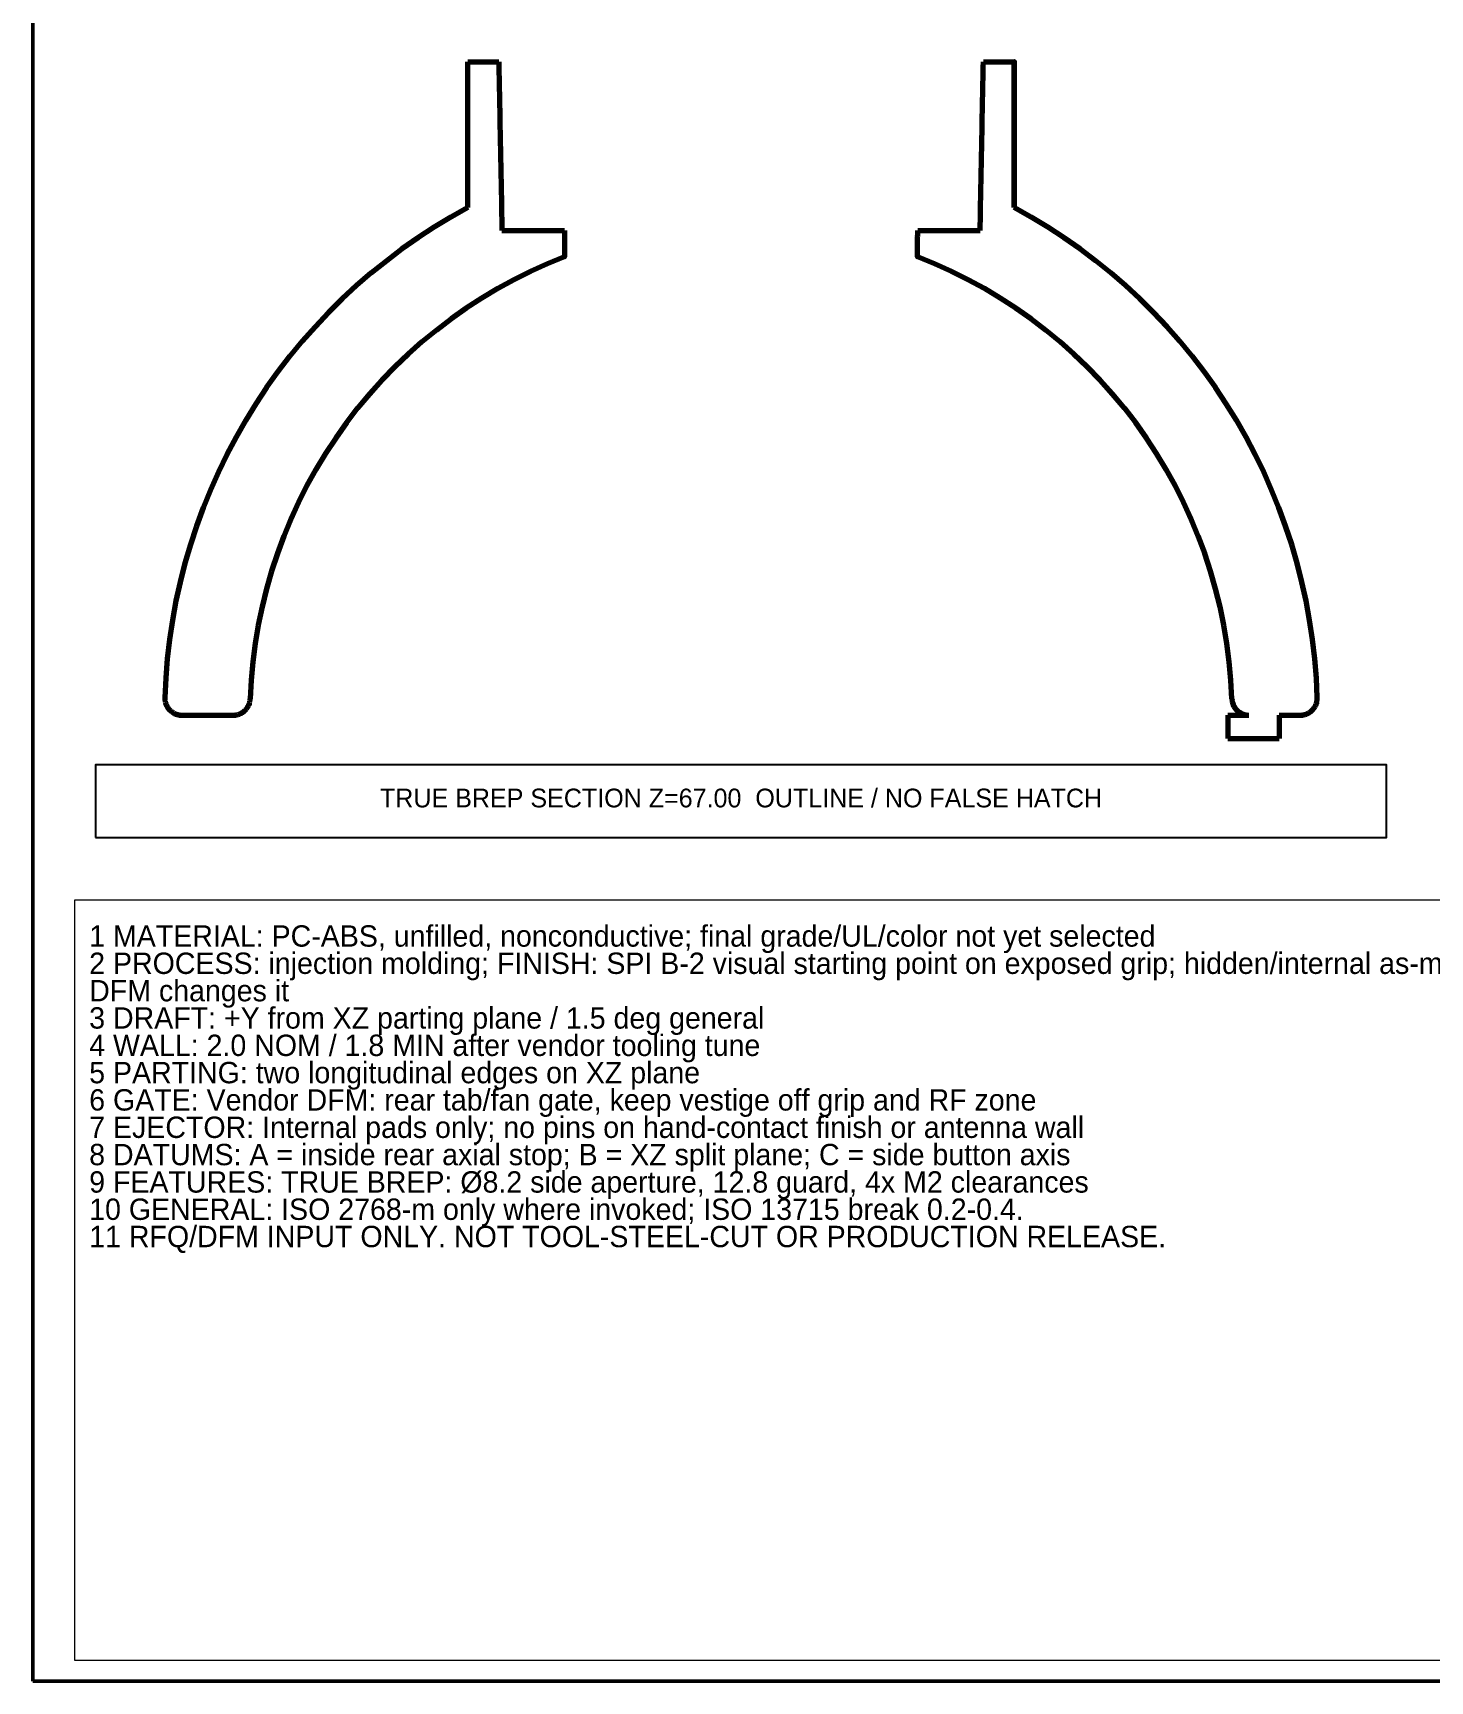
# Model space of a CAD drawing. Header units: millimetres. Extents: x 10 to 410, y 10 to 287.
# Drawn here: x 10 to 144.2, y 10 to 168.3 of the extents above; entities that cross this region are included whole.
import ezdxf
from ezdxf.enums import TextEntityAlignment as Align

# ---------------------------------------------------------------- set-up
doc = ezdxf.new("R2010")
doc.units = ezdxf.units.MM
for name, color, linetype, lineweight in [('BORDER', 7, 'CONTINUOUS', 50), ('NOTES', 7, 'CONTINUOUS', 18), ('SECTION', 1, 'CONTINUOUS', 70), ('TITLE_BLOCK', 7, 'CONTINUOUS', 25)]:
    doc.layers.add(name, color=color, linetype=linetype, lineweight=lineweight)

msp = doc.modelspace()

# ---------------------------------------------------------------- linework, layer by layer
at = {"layer": 'BORDER'}
msp.add_lwpolyline([(10, 10), (410, 10), (410, 287), (10, 287)], close=True, dxfattribs=at)
at = {"layer": 'NOTES'}
msp.add_lwpolyline([(14, 12), (252, 12), (252, 85), (14, 85)], close=True, dxfattribs=at)
at = {"layer": 'SECTION'}
for points in [[(51.75, 165.5), (51.75, 165.5), (51.75, 165.5), (51.75, 165.5), (51.75, 165.5), (51.75, 165.5), (51.75, 165.5), (51.75, 165.5), (51.75, 165.5), (51.75, 165.5), (51.75, 165.5), (51.75, 165.5), (51.75, 165.5), (51.75, 165.5), (51.75, 165.5), (51.75, 165.5), (51.75, 165.5), (51.75, 165.5), (51.75, 165.5), (51.75, 165.5), (51.75, 165.5), (51.75, 165.5), (51.75, 165.5), (51.75, 165.5), (51.75, 165.5), (51.75, 165.5), (51.75, 165.5), (51.75, 165.5), (51.75, 165.5), (51.75, 165.5), (51.75, 165.5), (51.75, 165.5)], [(51.75, 151.5), (51.75, 151.95), (51.75, 152.41), (51.75, 152.86), (51.75, 153.31), (51.75, 153.76), (51.75, 154.21), (51.75, 154.66), (51.75, 155.11), (51.75, 155.57), (51.75, 156.02), (51.75, 156.47), (51.75, 156.92), (51.75, 157.37), (51.75, 157.82), (51.75, 158.27), (51.75, 158.73), (51.75, 159.18), (51.75, 159.63), (51.75, 160.08), (51.75, 160.53), (51.75, 160.98), (51.75, 161.44), (51.75, 161.89), (51.75, 162.34), (51.75, 162.79), (51.75, 163.24), (51.75, 163.69), (51.75, 164.14), (51.75, 164.6), (51.75, 165.05), (51.75, 165.5)], [(51.75, 151.5), (51.75, 151.95), (51.75, 152.41), (51.75, 152.86), (51.75, 153.31), (51.75, 153.76), (51.75, 154.21), (51.75, 154.66), (51.75, 155.11), (51.75, 155.57), (51.75, 156.02), (51.75, 156.47), (51.75, 156.92), (51.75, 157.37), (51.75, 157.82), (51.75, 158.28), (51.75, 158.73), (51.75, 159.18), (51.75, 159.63), (51.75, 160.08), (51.75, 160.53), (51.75, 160.98), (51.75, 161.44), (51.75, 161.89), (51.75, 162.34), (51.75, 162.79), (51.75, 163.24), (51.75, 163.69), (51.75, 164.15), (51.75, 164.6), (51.75, 165.05), (51.75, 165.5)], [(51.75, 165.5), (51.85, 165.5), (51.95, 165.5), (52.04, 165.5), (52.14, 165.5), (52.23, 165.5), (52.33, 165.5), (52.43, 165.5), (52.52, 165.5), (52.62, 165.5), (52.71, 165.5), (52.81, 165.5), (52.91, 165.5), (53, 165.5), (53.1, 165.5), (53.19, 165.5), (53.29, 165.5), (53.39, 165.5), (53.48, 165.5), (53.58, 165.5), (53.67, 165.5), (53.77, 165.5), (53.86, 165.5), (53.96, 165.5), (54.06, 165.5), (54.15, 165.5), (54.25, 165.5), (54.34, 165.5), (54.44, 165.5), (54.54, 165.5), (54.63, 165.5), (54.73, 165.5)], [(54.73, 165.5), (54.74, 164.98), (54.75, 164.45), (54.76, 163.93), (54.77, 163.41), (54.78, 162.89), (54.79, 162.36), (54.8, 161.84), (54.81, 161.32), (54.82, 160.8), (54.83, 160.27), (54.84, 159.75), (54.85, 159.23), (54.86, 158.71), (54.87, 158.18), (54.88, 157.66), (54.89, 157.14), (54.9, 156.62), (54.91, 156.09), (54.92, 155.57), (54.93, 155.05), (54.94, 154.53), (54.95, 154), (54.96, 153.48), (54.97, 152.96), (54.98, 152.44), (54.99, 151.91), (55, 151.39), (55.01, 150.87), (55.02, 150.35), (55.03, 149.82), (55.04, 149.3)], [(100.96, 149.3), (100.97, 149.82), (100.98, 150.35), (100.99, 150.87), (101, 151.39), (101.01, 151.91), (101.02, 152.44), (101.03, 152.96), (101.04, 153.48), (101.05, 154), (101.06, 154.53), (101.07, 155.05), (101.08, 155.57), (101.09, 156.09), (101.1, 156.62), (101.11, 157.14), (101.12, 157.66), (101.13, 158.18), (101.14, 158.71), (101.15, 159.23), (101.16, 159.75), (101.17, 160.27), (101.18, 160.8), (101.19, 161.32), (101.2, 161.84), (101.21, 162.36), (101.22, 162.89), (101.23, 163.41), (101.24, 163.93), (101.25, 164.45), (101.26, 164.98), (101.27, 165.5)], [(101.27, 165.5), (101.37, 165.5), (101.46, 165.5), (101.56, 165.5), (101.66, 165.5), (101.75, 165.5), (101.85, 165.5), (101.94, 165.5), (102.04, 165.5), (102.14, 165.5), (102.23, 165.5), (102.33, 165.5), (102.42, 165.5), (102.52, 165.5), (102.61, 165.5), (102.71, 165.5), (102.81, 165.5), (102.9, 165.5), (103, 165.5), (103.09, 165.5), (103.19, 165.5), (103.29, 165.5), (103.38, 165.5), (103.48, 165.5), (103.57, 165.5), (103.67, 165.5), (103.77, 165.5), (103.86, 165.5), (103.96, 165.5), (104.05, 165.5), (104.15, 165.5), (104.24, 165.5)], [(104.24, 151.5), (104.24, 151.95), (104.24, 152.41), (104.24, 152.86), (104.24, 153.31), (104.24, 153.76), (104.24, 154.21), (104.24, 154.66), (104.24, 155.11), (104.24, 155.57), (104.24, 156.02), (104.24, 156.47), (104.24, 156.92), (104.24, 157.37), (104.24, 157.82), (104.24, 158.28), (104.24, 158.73), (104.24, 159.18), (104.24, 159.63), (104.24, 160.08), (104.24, 160.53), (104.24, 160.98), (104.24, 161.44), (104.24, 161.89), (104.24, 162.34), (104.24, 162.79), (104.24, 163.24), (104.24, 163.69), (104.24, 164.15), (104.24, 164.6), (104.24, 165.05), (104.24, 165.5)], [(104.25, 165.5), (104.25, 165.5), (104.25, 165.5), (104.25, 165.5), (104.25, 165.5), (104.25, 165.5), (104.25, 165.5), (104.25, 165.5), (104.25, 165.5), (104.25, 165.5), (104.25, 165.5), (104.25, 165.5), (104.25, 165.5), (104.25, 165.5), (104.25, 165.5), (104.25, 165.5), (104.25, 165.5), (104.24, 165.5), (104.24, 165.5), (104.24, 165.5), (104.24, 165.5), (104.24, 165.5), (104.24, 165.5), (104.24, 165.5), (104.24, 165.5), (104.24, 165.5), (104.24, 165.5), (104.24, 165.5), (104.24, 165.5), (104.24, 165.5), (104.24, 165.5), (104.24, 165.5)], [(104.25, 151.5), (104.25, 151.95), (104.25, 152.41), (104.25, 152.86), (104.25, 153.31), (104.25, 153.76), (104.25, 154.21), (104.25, 154.66), (104.25, 155.11), (104.25, 155.57), (104.25, 156.02), (104.25, 156.47), (104.25, 156.92), (104.25, 157.37), (104.25, 157.82), (104.25, 158.27), (104.25, 158.73), (104.25, 159.18), (104.25, 159.63), (104.25, 160.08), (104.25, 160.53), (104.25, 160.98), (104.25, 161.44), (104.25, 161.89), (104.25, 162.34), (104.25, 162.79), (104.25, 163.24), (104.25, 163.69), (104.25, 164.14), (104.25, 164.6), (104.25, 165.05), (104.25, 165.5)], [(51.75, 151.5), (50.13, 150.59), (48.53, 149.62), (46.96, 148.6), (45.43, 147.53), (43.94, 146.4), (42.49, 145.23), (41.07, 144.01), (39.7, 142.74), (38.38, 141.42), (37.09, 140.06), (35.86, 138.66), (34.67, 137.22), (33.53, 135.74), (32.44, 134.22), (31.41, 132.66), (30.43, 131.07), (29.5, 129.45), (28.62, 127.8), (27.81, 126.12), (27.05, 124.41), (26.35, 122.68), (25.7, 120.92), (25.12, 119.15), (24.6, 117.35), (24.14, 115.54), (23.73, 113.72), (23.4, 111.88), (23.12, 110.03), (22.9, 108.18), (22.75, 106.32), (22.66, 104.45)], [(133.34, 104.45), (133.25, 106.32), (133.1, 108.18), (132.88, 110.03), (132.6, 111.88), (132.27, 113.72), (131.86, 115.54), (131.4, 117.35), (130.88, 119.15), (130.3, 120.92), (129.65, 122.68), (128.95, 124.41), (128.19, 126.12), (127.38, 127.8), (126.5, 129.45), (125.57, 131.07), (124.59, 132.66), (123.56, 134.22), (122.47, 135.74), (121.33, 137.22), (120.14, 138.66), (118.91, 140.06), (117.62, 141.42), (116.3, 142.74), (114.93, 144.01), (113.51, 145.23), (112.06, 146.4), (110.57, 147.53), (109.04, 148.6), (107.47, 149.62), (105.87, 150.59), (104.24, 151.5)], [(55.04, 149.3), (55.23, 149.3), (55.42, 149.3), (55.62, 149.3), (55.81, 149.3), (56, 149.3), (56.2, 149.3), (56.39, 149.3), (56.58, 149.3), (56.78, 149.3), (56.97, 149.3), (57.16, 149.3), (57.36, 149.3), (57.55, 149.3), (57.74, 149.3), (57.94, 149.3), (58.13, 149.3), (58.32, 149.3), (58.52, 149.3), (58.71, 149.3), (58.9, 149.3), (59.1, 149.3), (59.29, 149.3), (59.48, 149.3), (59.68, 149.3), (59.87, 149.3), (60.06, 149.3), (60.26, 149.3), (60.45, 149.3), (60.64, 149.3), (60.84, 149.3), (61.03, 149.3)], [(61.03, 149.3), (61.03, 149.22), (61.03, 149.14), (61.03, 149.06), (61.03, 148.98), (61.03, 148.89), (61.03, 148.81), (61.04, 148.73), (61.04, 148.65), (61.04, 148.57), (61.04, 148.48), (61.04, 148.4), (61.04, 148.32), (61.04, 148.24), (61.04, 148.16), (61.04, 148.08), (61.04, 147.99), (61.04, 147.91), (61.04, 147.83), (61.05, 147.75), (61.05, 147.67), (61.05, 147.59), (61.05, 147.5), (61.05, 147.42), (61.05, 147.34), (61.05, 147.26), (61.05, 147.18), (61.05, 147.09), (61.05, 147.01), (61.05, 146.93), (61.05, 146.85), (61.05, 146.77)], [(94.94, 146.77), (94.95, 146.85), (94.95, 146.93), (94.95, 147.01), (94.95, 147.09), (94.95, 147.18), (94.95, 147.26), (94.95, 147.34), (94.95, 147.42), (94.95, 147.5), (94.95, 147.59), (94.95, 147.67), (94.95, 147.75), (94.96, 147.83), (94.96, 147.91), (94.96, 147.99), (94.96, 148.08), (94.96, 148.16), (94.96, 148.24), (94.96, 148.32), (94.96, 148.4), (94.96, 148.48), (94.96, 148.57), (94.96, 148.65), (94.96, 148.73), (94.97, 148.81), (94.97, 148.89), (94.97, 148.98), (94.97, 149.06), (94.97, 149.14), (94.97, 149.22), (94.97, 149.3)], [(94.94, 146.76), (94.95, 146.85), (94.95, 146.93), (94.95, 147.01), (94.95, 147.09), (94.95, 147.17), (94.95, 147.26), (94.95, 147.34), (94.95, 147.42), (94.95, 147.5), (94.95, 147.58), (94.95, 147.66), (94.95, 147.75), (94.96, 147.83), (94.96, 147.91), (94.96, 147.99), (94.96, 148.07), (94.96, 148.15), (94.96, 148.24), (94.96, 148.32), (94.96, 148.4), (94.96, 148.48), (94.96, 148.56), (94.96, 148.64), (94.96, 148.73), (94.97, 148.81), (94.97, 148.89), (94.97, 148.97), (94.97, 149.05), (94.97, 149.14), (94.97, 149.22), (94.97, 149.3)], [(94.97, 149.3), (95.16, 149.3), (95.36, 149.3), (95.55, 149.3), (95.74, 149.3), (95.94, 149.3), (96.13, 149.3), (96.32, 149.3), (96.52, 149.3), (96.71, 149.3), (96.9, 149.3), (97.1, 149.3), (97.29, 149.3), (97.48, 149.3), (97.68, 149.3), (97.87, 149.3), (98.06, 149.3), (98.26, 149.3), (98.45, 149.3), (98.64, 149.3), (98.84, 149.3), (99.03, 149.3), (99.22, 149.3), (99.42, 149.3), (99.61, 149.3), (99.8, 149.3), (100, 149.3), (100.19, 149.3), (100.38, 149.3), (100.58, 149.3), (100.77, 149.3), (100.96, 149.3)], [(94.97, 149.3), (94.97, 149.3), (94.97, 149.3), (94.97, 149.3), (94.97, 149.3), (94.97, 149.3), (94.97, 149.3), (94.97, 149.3), (94.97, 149.3), (94.97, 149.3), (94.97, 149.3), (94.97, 149.3), (94.97, 149.3), (94.97, 149.3), (94.97, 149.3), (94.97, 149.3), (94.97, 149.3), (94.97, 149.3), (94.97, 149.3), (94.97, 149.3), (94.97, 149.3), (94.97, 149.3), (94.97, 149.3), (94.97, 149.3), (94.97, 149.3), (94.97, 149.3), (94.97, 149.3), (94.97, 149.3), (94.97, 149.3), (94.97, 149.3), (94.97, 149.3), (94.97, 149.3)], [(61.05, 146.77), (59.41, 146.1), (57.79, 145.37), (56.19, 144.57), (54.63, 143.72), (53.1, 142.81), (51.61, 141.84), (50.15, 140.82), (48.74, 139.74), (47.36, 138.61), (46.03, 137.43), (44.75, 136.2), (43.51, 134.92), (42.32, 133.6), (41.18, 132.23), (40.1, 130.82), (39.07, 129.37), (38.09, 127.88), (37.17, 126.36), (36.31, 124.8), (35.51, 123.21), (34.77, 121.6), (34.09, 119.95), (33.47, 118.28), (32.91, 116.59), (32.43, 114.88), (32, 113.15), (31.64, 111.41), (31.35, 109.66), (31.12, 107.89), (30.96, 106.12), (30.87, 104.34)], [(61.05, 146.76), (59.41, 146.09), (57.79, 145.36), (56.19, 144.57), (54.63, 143.72), (53.1, 142.81), (51.61, 141.84), (50.15, 140.82), (48.74, 139.74), (47.36, 138.61), (46.03, 137.43), (44.75, 136.2), (43.51, 134.92), (42.32, 133.59), (41.18, 132.23), (40.1, 130.82), (39.07, 129.37), (38.09, 127.88), (37.17, 126.36), (36.31, 124.8), (35.51, 123.21), (34.77, 121.59), (34.09, 119.95), (33.47, 118.28), (32.91, 116.59), (32.43, 114.88), (32, 113.15), (31.64, 111.41), (31.35, 109.65), (31.12, 107.89), (30.96, 106.12), (30.87, 104.34)], [(61.05, 146.77), (61.05, 146.77), (61.05, 146.77), (61.05, 146.77), (61.05, 146.77), (61.05, 146.77), (61.05, 146.77), (61.05, 146.77), (61.05, 146.77), (61.05, 146.77), (61.05, 146.77), (61.05, 146.77), (61.05, 146.77), (61.05, 146.77), (61.05, 146.77), (61.05, 146.77), (61.05, 146.77), (61.05, 146.77), (61.05, 146.77), (61.05, 146.77), (61.05, 146.77), (61.05, 146.77), (61.05, 146.77), (61.05, 146.77), (61.05, 146.77), (61.05, 146.77), (61.05, 146.77), (61.05, 146.76), (61.05, 146.76), (61.05, 146.76), (61.05, 146.76), (61.05, 146.76)], [(61.05, 146.76), (61.05, 146.76), (61.05, 146.76), (61.05, 146.76), (61.05, 146.76), (61.05, 146.76), (61.05, 146.76), (61.05, 146.76), (61.05, 146.76), (61.05, 146.76), (61.05, 146.76), (61.05, 146.76), (61.05, 146.76), (61.05, 146.76), (61.05, 146.76), (61.05, 146.76), (61.05, 146.76), (61.05, 146.76), (61.05, 146.76), (61.05, 146.76), (61.05, 146.77), (61.05, 146.77), (61.05, 146.77), (61.05, 146.77), (61.05, 146.77), (61.05, 146.77), (61.05, 146.77), (61.05, 146.77), (61.05, 146.77), (61.05, 146.77), (61.05, 146.77), (61.05, 146.77)], [(61.05, 146.77), (61.05, 146.77), (61.05, 146.77), (61.05, 146.77), (61.05, 146.77), (61.05, 146.77), (61.05, 146.77), (61.05, 146.77), (61.05, 146.77), (61.05, 146.77), (61.05, 146.77), (61.05, 146.77), (61.05, 146.77), (61.05, 146.77), (61.05, 146.77), (61.05, 146.77), (61.05, 146.77), (61.05, 146.77), (61.05, 146.77), (61.05, 146.77), (61.05, 146.77), (61.05, 146.77), (61.05, 146.77), (61.05, 146.77), (61.05, 146.77), (61.05, 146.77), (61.05, 146.77), (61.05, 146.77), (61.05, 146.77), (61.05, 146.77), (61.05, 146.77), (61.05, 146.77)], [(125.13, 104.34), (125.04, 106.12), (124.88, 107.89), (124.65, 109.66), (124.36, 111.41), (124, 113.15), (123.57, 114.88), (123.08, 116.59), (122.53, 118.28), (121.91, 119.95), (121.23, 121.6), (120.49, 123.21), (119.69, 124.8), (118.83, 126.36), (117.91, 127.88), (116.93, 129.37), (115.9, 130.82), (114.82, 132.23), (113.68, 133.6), (112.49, 134.92), (111.25, 136.2), (109.97, 137.43), (108.64, 138.61), (107.26, 139.74), (105.85, 140.82), (104.39, 141.84), (102.9, 142.81), (101.37, 143.72), (99.81, 144.57), (98.21, 145.37), (96.59, 146.1), (94.94, 146.77)], [(94.94, 146.77), (94.94, 146.77), (94.94, 146.77), (94.94, 146.77), (94.94, 146.77), (94.94, 146.77), (94.94, 146.77), (94.94, 146.77), (94.94, 146.77), (94.95, 146.77), (94.95, 146.77), (94.95, 146.77), (94.95, 146.77), (94.95, 146.77), (94.95, 146.77), (94.95, 146.77), (94.95, 146.77), (94.95, 146.77), (94.95, 146.77), (94.95, 146.77), (94.95, 146.77), (94.95, 146.77), (94.95, 146.77), (94.95, 146.77), (94.95, 146.77), (94.95, 146.77), (94.95, 146.77), (94.95, 146.77), (94.95, 146.77), (94.95, 146.77), (94.95, 146.77), (94.95, 146.77)], [(94.95, 146.77), (94.95, 146.77), (94.95, 146.77), (94.95, 146.77), (94.95, 146.77), (94.95, 146.77), (94.95, 146.77), (94.95, 146.77), (94.95, 146.77), (94.95, 146.77), (94.95, 146.77), (94.95, 146.76), (94.95, 146.76), (94.95, 146.76), (94.95, 146.76), (94.95, 146.76), (94.95, 146.76), (94.95, 146.76), (94.95, 146.76), (94.95, 146.76), (94.95, 146.76), (94.95, 146.76), (94.94, 146.76), (94.94, 146.76), (94.94, 146.76), (94.94, 146.76), (94.94, 146.76), (94.94, 146.76), (94.94, 146.76), (94.94, 146.76), (94.94, 146.76), (94.94, 146.76)], [(125.13, 104.34), (125.04, 106.12), (124.88, 107.89), (124.65, 109.65), (124.36, 111.41), (124, 113.15), (123.57, 114.88), (123.08, 116.59), (122.53, 118.28), (121.91, 119.95), (121.23, 121.59), (120.49, 123.21), (119.69, 124.8), (118.83, 126.36), (117.91, 127.88), (116.93, 129.37), (115.9, 130.82), (114.82, 132.23), (113.68, 133.59), (112.49, 134.92), (111.25, 136.2), (109.97, 137.43), (108.64, 138.61), (107.26, 139.74), (105.85, 140.82), (104.39, 141.84), (102.9, 142.81), (101.37, 143.72), (99.81, 144.57), (98.21, 145.36), (96.59, 146.09), (94.94, 146.76)], [(94.95, 146.77), (94.95, 146.77), (94.95, 146.77), (94.95, 146.77), (94.95, 146.77), (94.95, 146.77), (94.95, 146.77), (94.95, 146.77), (94.95, 146.77), (94.95, 146.77), (94.95, 146.77), (94.95, 146.77), (94.95, 146.77), (94.95, 146.77), (94.95, 146.77), (94.95, 146.77), (94.95, 146.77), (94.95, 146.77), (94.95, 146.77), (94.95, 146.77), (94.95, 146.77), (94.95, 146.77), (94.95, 146.77), (94.95, 146.77), (94.95, 146.77), (94.95, 146.77), (94.95, 146.77), (94.95, 146.77), (94.95, 146.77), (94.95, 146.77), (94.95, 146.77), (94.95, 146.77)], [(22.66, 104.45), (22.66, 104.45), (22.66, 104.45), (22.66, 104.45), (22.66, 104.45), (22.66, 104.45), (22.66, 104.44), (22.66, 104.44), (22.66, 104.44), (22.66, 104.44), (22.66, 104.44), (22.66, 104.44), (22.66, 104.44), (22.66, 104.44), (22.66, 104.44), (22.66, 104.44), (22.66, 104.44), (22.66, 104.44), (22.66, 104.44), (22.66, 104.44), (22.66, 104.44), (22.66, 104.43), (22.66, 104.43), (22.66, 104.43), (22.66, 104.43), (22.66, 104.43), (22.66, 104.43), (22.66, 104.43), (22.66, 104.43), (22.66, 104.43), (22.66, 104.43), (22.66, 104.43)], [(22.66, 104.43), (22.66, 104.34), (22.67, 104.26), (22.68, 104.18), (22.69, 104.09), (22.71, 104.01), (22.73, 103.93), (22.76, 103.85), (22.79, 103.77), (22.82, 103.7), (22.86, 103.62), (22.9, 103.55), (22.95, 103.48), (23, 103.41), (23.05, 103.34), (23.1, 103.28), (23.16, 103.22), (23.23, 103.16), (23.29, 103.11), (23.36, 103.06), (23.43, 103.01), (23.5, 102.97), (23.57, 102.93), (23.65, 102.89), (23.73, 102.86), (23.81, 102.84), (23.89, 102.81), (23.97, 102.79), (24.05, 102.78), (24.14, 102.77), (24.22, 102.76), (24.3, 102.76)], [(22.66, 104.43), (22.66, 104.34), (22.67, 104.26), (22.68, 104.17), (22.69, 104.09), (22.71, 104.01), (22.73, 103.93), (22.76, 103.85), (22.79, 103.77), (22.82, 103.69), (22.86, 103.62), (22.9, 103.54), (22.95, 103.47), (23, 103.41), (23.05, 103.34), (23.1, 103.28), (23.16, 103.22), (23.23, 103.16), (23.29, 103.11), (23.36, 103.06), (23.43, 103.01), (23.5, 102.97), (23.57, 102.93), (23.65, 102.89), (23.73, 102.86), (23.81, 102.83), (23.89, 102.81), (23.97, 102.79), (24.05, 102.77), (24.14, 102.76), (24.22, 102.76), (24.3, 102.76)], [(22.66, 104.43), (22.66, 104.43), (22.66, 104.43), (22.66, 104.43), (22.66, 104.43), (22.66, 104.43), (22.66, 104.43), (22.66, 104.43), (22.66, 104.43), (22.66, 104.43), (22.66, 104.43), (22.66, 104.43), (22.66, 104.43), (22.66, 104.43), (22.66, 104.43), (22.66, 104.43), (22.66, 104.43), (22.66, 104.43), (22.66, 104.43), (22.66, 104.43), (22.66, 104.43), (22.66, 104.43), (22.66, 104.43), (22.66, 104.43), (22.66, 104.43), (22.66, 104.43), (22.66, 104.43), (22.66, 104.43), (22.66, 104.43), (22.66, 104.43), (22.66, 104.43), (22.66, 104.43)], [(29.23, 102.76), (29.31, 102.76), (29.39, 102.76), (29.47, 102.77), (29.55, 102.79), (29.63, 102.81), (29.71, 102.83), (29.79, 102.85), (29.86, 102.88), (29.94, 102.92), (30.01, 102.95), (30.08, 102.99), (30.15, 103.04), (30.21, 103.08), (30.28, 103.14), (30.34, 103.19), (30.4, 103.25), (30.45, 103.3), (30.5, 103.37), (30.55, 103.43), (30.6, 103.5), (30.64, 103.57), (30.68, 103.64), (30.72, 103.71), (30.75, 103.79), (30.78, 103.86), (30.8, 103.94), (30.82, 104.02), (30.84, 104.1), (30.85, 104.18), (30.86, 104.26), (30.87, 104.34)], [(29.23, 102.76), (29.31, 102.76), (29.39, 102.77), (29.47, 102.78), (29.55, 102.79), (29.63, 102.81), (29.71, 102.83), (29.79, 102.86), (29.86, 102.89), (29.94, 102.92), (30.01, 102.96), (30.08, 103), (30.15, 103.04), (30.21, 103.09), (30.28, 103.14), (30.34, 103.19), (30.4, 103.25), (30.45, 103.31), (30.5, 103.37), (30.55, 103.43), (30.6, 103.5), (30.64, 103.57), (30.68, 103.64), (30.72, 103.71), (30.75, 103.79), (30.78, 103.87), (30.8, 103.94), (30.82, 104.02), (30.84, 104.1), (30.85, 104.18), (30.86, 104.26), (30.87, 104.34)], [(30.87, 104.34), (30.87, 104.34), (30.87, 104.34), (30.87, 104.34), (30.87, 104.34), (30.87, 104.34), (30.87, 104.34), (30.87, 104.34), (30.87, 104.34), (30.87, 104.34), (30.87, 104.34), (30.87, 104.34), (30.87, 104.34), (30.87, 104.34), (30.87, 104.34), (30.87, 104.34), (30.87, 104.34), (30.87, 104.34), (30.87, 104.34), (30.87, 104.34), (30.87, 104.34), (30.87, 104.34), (30.87, 104.34), (30.87, 104.34), (30.87, 104.34), (30.87, 104.34), (30.87, 104.34), (30.87, 104.34), (30.87, 104.34), (30.87, 104.34), (30.87, 104.34), (30.87, 104.34)], [(125.13, 104.34), (125.14, 104.26), (125.15, 104.18), (125.16, 104.1), (125.18, 104.02), (125.2, 103.94), (125.22, 103.87), (125.25, 103.79), (125.28, 103.71), (125.32, 103.64), (125.36, 103.57), (125.4, 103.5), (125.45, 103.43), (125.5, 103.37), (125.55, 103.31), (125.6, 103.25), (125.66, 103.19), (125.72, 103.14), (125.79, 103.09), (125.85, 103.04), (125.92, 103), (125.99, 102.96), (126.06, 102.92), (126.14, 102.89), (126.21, 102.86), (126.29, 102.83), (126.37, 102.81), (126.45, 102.79), (126.53, 102.78), (126.61, 102.77), (126.69, 102.76), (126.77, 102.76)], [(125.13, 104.34), (125.14, 104.26), (125.15, 104.18), (125.16, 104.11), (125.17, 104.03), (125.19, 103.96), (125.22, 103.88), (125.24, 103.81), (125.27, 103.74), (125.3, 103.66), (125.34, 103.6), (125.38, 103.53), (125.42, 103.46), (125.47, 103.4), (125.52, 103.34), (125.57, 103.28), (125.62, 103.22), (125.68, 103.17), (125.74, 103.12), (125.8, 103.07), (125.87, 103.03), (125.93, 102.99), (126, 102.95), (126.07, 102.91), (126.14, 102.88), (126.21, 102.85), (126.29, 102.83), (126.36, 102.81), (126.44, 102.79), (126.52, 102.78), (126.59, 102.77), (126.67, 102.76)], [(125.13, 104.34), (125.13, 104.34), (125.13, 104.34), (125.13, 104.34), (125.13, 104.34), (125.13, 104.34), (125.13, 104.34), (125.13, 104.34), (125.13, 104.34), (125.13, 104.34), (125.13, 104.34), (125.13, 104.34), (125.13, 104.34), (125.13, 104.34), (125.13, 104.34), (125.13, 104.34), (125.13, 104.34), (125.13, 104.34), (125.13, 104.34), (125.13, 104.34), (125.13, 104.34), (125.13, 104.34), (125.13, 104.34), (125.13, 104.34), (125.13, 104.34), (125.13, 104.34), (125.13, 104.34), (125.13, 104.34), (125.13, 104.34), (125.13, 104.34), (125.13, 104.34), (125.13, 104.34)], [(131.7, 102.76), (131.78, 102.76), (131.86, 102.77), (131.94, 102.78), (132.02, 102.79), (132.1, 102.81), (132.18, 102.83), (132.26, 102.86), (132.34, 102.89), (132.41, 102.92), (132.48, 102.96), (132.55, 103), (132.62, 103.05), (132.69, 103.09), (132.75, 103.15), (132.82, 103.2), (132.87, 103.26), (132.93, 103.32), (132.98, 103.38), (133.03, 103.45), (133.08, 103.52), (133.12, 103.59), (133.16, 103.66), (133.19, 103.73), (133.23, 103.81), (133.25, 103.89), (133.28, 103.96), (133.3, 104.04), (133.31, 104.12), (133.33, 104.21), (133.33, 104.29), (133.34, 104.37)], [(131.7, 102.76), (131.78, 102.76), (131.86, 102.76), (131.94, 102.77), (132.02, 102.79), (132.1, 102.81), (132.18, 102.83), (132.26, 102.86), (132.34, 102.89), (132.41, 102.92), (132.48, 102.96), (132.55, 103), (132.62, 103.04), (132.69, 103.09), (132.75, 103.14), (132.82, 103.2), (132.87, 103.25), (132.93, 103.32), (132.98, 103.38), (133.03, 103.44), (133.08, 103.51), (133.12, 103.58), (133.16, 103.65), (133.19, 103.73), (133.23, 103.8), (133.25, 103.88), (133.28, 103.96), (133.3, 104.04), (133.31, 104.12), (133.33, 104.2), (133.33, 104.28), (133.34, 104.37)], [(133.34, 104.37), (133.34, 104.37), (133.34, 104.37), (133.34, 104.38), (133.34, 104.38), (133.34, 104.38), (133.34, 104.38), (133.34, 104.39), (133.34, 104.39), (133.34, 104.39), (133.34, 104.4), (133.34, 104.4), (133.34, 104.4), (133.34, 104.4), (133.34, 104.41), (133.34, 104.41), (133.34, 104.41), (133.34, 104.41), (133.34, 104.42), (133.34, 104.42), (133.34, 104.42), (133.34, 104.42), (133.34, 104.43), (133.34, 104.43), (133.34, 104.43), (133.34, 104.43), (133.34, 104.44), (133.34, 104.44), (133.34, 104.44), (133.34, 104.44), (133.34, 104.45), (133.34, 104.45)], [(133.34, 104.37), (133.34, 104.37), (133.34, 104.37), (133.34, 104.37), (133.34, 104.37), (133.34, 104.37), (133.34, 104.37), (133.34, 104.37), (133.34, 104.37), (133.34, 104.37), (133.34, 104.37), (133.34, 104.37), (133.34, 104.37), (133.34, 104.37), (133.34, 104.37), (133.34, 104.37), (133.34, 104.37), (133.34, 104.37), (133.34, 104.37), (133.34, 104.37), (133.34, 104.37), (133.34, 104.37), (133.34, 104.37), (133.34, 104.37), (133.34, 104.37), (133.34, 104.37), (133.34, 104.37), (133.34, 104.37), (133.34, 104.37), (133.34, 104.37), (133.34, 104.37), (133.34, 104.37)], [(24.3, 102.76), (24.46, 102.76), (24.62, 102.76), (24.78, 102.76), (24.94, 102.76), (25.1, 102.76), (25.26, 102.76), (25.42, 102.76), (25.57, 102.76), (25.73, 102.76), (25.89, 102.76), (26.05, 102.76), (26.21, 102.76), (26.37, 102.76), (26.53, 102.76), (26.69, 102.76), (26.84, 102.76), (27, 102.76), (27.16, 102.76), (27.32, 102.76), (27.48, 102.76), (27.64, 102.76), (27.8, 102.76), (27.96, 102.76), (28.12, 102.76), (28.27, 102.76), (28.43, 102.76), (28.59, 102.76), (28.75, 102.76), (28.91, 102.76), (29.07, 102.76), (29.23, 102.76)], [(24.3, 102.76), (24.46, 102.76), (24.62, 102.76), (24.78, 102.76), (24.94, 102.76), (25.1, 102.76), (25.26, 102.76), (25.42, 102.76), (25.57, 102.76), (25.73, 102.76), (25.89, 102.76), (26.05, 102.76), (26.21, 102.76), (26.37, 102.76), (26.53, 102.76), (26.69, 102.76), (26.84, 102.76), (27, 102.76), (27.16, 102.76), (27.32, 102.76), (27.48, 102.76), (27.64, 102.76), (27.8, 102.76), (27.96, 102.76), (28.12, 102.76), (28.27, 102.76), (28.43, 102.76), (28.59, 102.76), (28.75, 102.76), (28.91, 102.76), (29.07, 102.76), (29.23, 102.76)], [(24.3, 102.76), (24.3, 102.76), (24.3, 102.76), (24.3, 102.76), (24.3, 102.76), (24.3, 102.76), (24.3, 102.76), (24.3, 102.76), (24.3, 102.76), (24.3, 102.76), (24.3, 102.76), (24.3, 102.76), (24.3, 102.76), (24.3, 102.76), (24.3, 102.76), (24.3, 102.76), (24.3, 102.76), (24.3, 102.76), (24.3, 102.76), (24.3, 102.76), (24.3, 102.76), (24.3, 102.76), (24.3, 102.76), (24.3, 102.76), (24.3, 102.76), (24.3, 102.76), (24.3, 102.76), (24.3, 102.76), (24.3, 102.76), (24.3, 102.76), (24.3, 102.76), (24.3, 102.76)], [(29.23, 102.76), (29.23, 102.76), (29.23, 102.76), (29.23, 102.76), (29.23, 102.76), (29.23, 102.76), (29.23, 102.76), (29.23, 102.76), (29.23, 102.76), (29.23, 102.76), (29.23, 102.76), (29.23, 102.76), (29.23, 102.76), (29.23, 102.76), (29.23, 102.76), (29.23, 102.76), (29.23, 102.76), (29.23, 102.76), (29.23, 102.76), (29.23, 102.76), (29.23, 102.76), (29.23, 102.76), (29.23, 102.76), (29.23, 102.76), (29.23, 102.76), (29.23, 102.76), (29.23, 102.76), (29.23, 102.76), (29.23, 102.76), (29.23, 102.76), (29.23, 102.76), (29.23, 102.76)], [(124.75, 102.76), (124.75, 102.69), (124.75, 102.61), (124.75, 102.54), (124.75, 102.47), (124.75, 102.39), (124.75, 102.32), (124.75, 102.25), (124.75, 102.18), (124.75, 102.1), (124.75, 102.03), (124.75, 101.96), (124.75, 101.89), (124.75, 101.81), (124.75, 101.74), (124.75, 101.67), (124.75, 101.59), (124.75, 101.52), (124.75, 101.45), (124.75, 101.38), (124.75, 101.3), (124.75, 101.23), (124.75, 101.16), (124.75, 101.09), (124.75, 101.01), (124.75, 100.94), (124.75, 100.87), (124.75, 100.79), (124.75, 100.72), (124.75, 100.65), (124.75, 100.58), (124.75, 100.5)], [(124.75, 102.76), (124.81, 102.76), (124.88, 102.76), (124.95, 102.76), (125.01, 102.76), (125.08, 102.76), (125.14, 102.76), (125.21, 102.76), (125.27, 102.76), (125.34, 102.76), (125.4, 102.76), (125.47, 102.76), (125.53, 102.76), (125.6, 102.76), (125.66, 102.76), (125.73, 102.76), (125.79, 102.76), (125.86, 102.76), (125.92, 102.76), (125.99, 102.76), (126.05, 102.76), (126.12, 102.76), (126.19, 102.76), (126.25, 102.76), (126.32, 102.76), (126.38, 102.76), (126.45, 102.76), (126.51, 102.76), (126.58, 102.76), (126.64, 102.76), (126.71, 102.76), (126.77, 102.76)], [(124.75, 102.76), (124.75, 102.68), (124.75, 102.61), (124.75, 102.54), (124.75, 102.46), (124.75, 102.39), (124.75, 102.32), (124.75, 102.25), (124.75, 102.17), (124.75, 102.1), (124.75, 102.03), (124.75, 101.96), (124.75, 101.88), (124.75, 101.81), (124.75, 101.74), (124.75, 101.66), (124.75, 101.59), (124.75, 101.52), (124.75, 101.45), (124.75, 101.37), (124.75, 101.3), (124.75, 101.23), (124.75, 101.15), (124.75, 101.08), (124.75, 101.01), (124.75, 100.94), (124.75, 100.86), (124.75, 100.79), (124.75, 100.72), (124.75, 100.65), (124.75, 100.57), (124.75, 100.5)], [(124.75, 102.76), (124.75, 102.76), (124.75, 102.76), (124.75, 102.76), (124.75, 102.76), (124.75, 102.76), (124.75, 102.76), (124.75, 102.76), (124.75, 102.76), (124.75, 102.76), (124.75, 102.76), (124.75, 102.76), (124.75, 102.76), (124.75, 102.76), (124.75, 102.76), (124.75, 102.76), (124.75, 102.76), (124.75, 102.76), (124.75, 102.76), (124.75, 102.76), (124.75, 102.76), (124.75, 102.76), (124.75, 102.76), (124.75, 102.76), (124.75, 102.76), (124.75, 102.76), (124.75, 102.76), (124.75, 102.76), (124.75, 102.76), (124.75, 102.76), (124.75, 102.76), (124.75, 102.76)], [(129.67, 102.76), (129.74, 102.76), (129.8, 102.76), (129.87, 102.76), (129.93, 102.76), (130, 102.76), (130.06, 102.76), (130.13, 102.76), (130.19, 102.76), (130.26, 102.76), (130.32, 102.76), (130.39, 102.76), (130.45, 102.76), (130.52, 102.76), (130.59, 102.76), (130.65, 102.76), (130.72, 102.76), (130.78, 102.76), (130.85, 102.76), (130.91, 102.76), (130.98, 102.76), (131.04, 102.76), (131.11, 102.76), (131.17, 102.76), (131.24, 102.76), (131.3, 102.76), (131.37, 102.76), (131.43, 102.76), (131.5, 102.76), (131.57, 102.76), (131.63, 102.76), (131.7, 102.76)], [(129.67, 102.76), (129.67, 102.69), (129.67, 102.61), (129.67, 102.54), (129.67, 102.47), (129.67, 102.39), (129.67, 102.32), (129.67, 102.25), (129.67, 102.18), (129.67, 102.1), (129.67, 102.03), (129.67, 101.96), (129.67, 101.89), (129.67, 101.81), (129.67, 101.74), (129.67, 101.67), (129.67, 101.59), (129.67, 101.52), (129.67, 101.45), (129.67, 101.38), (129.67, 101.3), (129.67, 101.23), (129.67, 101.16), (129.67, 101.09), (129.67, 101.01), (129.67, 100.94), (129.67, 100.87), (129.67, 100.79), (129.67, 100.72), (129.67, 100.65), (129.67, 100.58), (129.67, 100.5)], [(129.67, 102.76), (129.74, 102.76), (129.8, 102.76), (129.87, 102.76), (129.93, 102.76), (130, 102.76), (130.06, 102.76), (130.13, 102.76), (130.19, 102.76), (130.26, 102.76), (130.32, 102.76), (130.39, 102.76), (130.45, 102.76), (130.52, 102.76), (130.59, 102.76), (130.65, 102.76), (130.72, 102.76), (130.78, 102.76), (130.85, 102.76), (130.91, 102.76), (130.98, 102.76), (131.04, 102.76), (131.11, 102.76), (131.17, 102.76), (131.24, 102.76), (131.3, 102.76), (131.37, 102.76), (131.43, 102.76), (131.5, 102.76), (131.57, 102.76), (131.63, 102.76), (131.7, 102.76)], [(131.7, 102.76), (131.7, 102.76), (131.7, 102.76), (131.7, 102.76), (131.7, 102.76), (131.7, 102.76), (131.7, 102.76), (131.7, 102.76), (131.7, 102.76), (131.7, 102.76), (131.7, 102.76), (131.7, 102.76), (131.7, 102.76), (131.7, 102.76), (131.7, 102.76), (131.7, 102.76), (131.7, 102.76), (131.7, 102.76), (131.7, 102.76), (131.7, 102.76), (131.7, 102.76), (131.7, 102.76), (131.7, 102.76), (131.7, 102.76), (131.7, 102.76), (131.7, 102.76), (131.7, 102.76), (131.7, 102.76), (131.7, 102.76), (131.7, 102.76), (131.7, 102.76), (131.7, 102.76)], [(124.75, 100.5), (124.91, 100.5), (125.07, 100.5), (125.23, 100.5), (125.38, 100.5), (125.54, 100.5), (125.7, 100.5), (125.86, 100.5), (126.02, 100.5), (126.18, 100.5), (126.34, 100.5), (126.5, 100.5), (126.65, 100.5), (126.81, 100.5), (126.97, 100.5), (127.13, 100.5), (127.29, 100.5), (127.45, 100.5), (127.61, 100.5), (127.77, 100.5), (127.92, 100.5), (128.08, 100.5), (128.24, 100.5), (128.4, 100.5), (128.56, 100.5), (128.72, 100.5), (128.88, 100.5), (129.04, 100.5), (129.19, 100.5), (129.35, 100.5), (129.51, 100.5), (129.67, 100.5)], [(124.75, 100.5), (124.91, 100.5), (125.07, 100.5), (125.23, 100.5), (125.38, 100.5), (125.54, 100.5), (125.7, 100.5), (125.86, 100.5), (126.02, 100.5), (126.18, 100.5), (126.34, 100.5), (126.5, 100.5), (126.65, 100.5), (126.81, 100.5), (126.97, 100.5), (127.13, 100.5), (127.29, 100.5), (127.45, 100.5), (127.61, 100.5), (127.77, 100.5), (127.92, 100.5), (128.08, 100.5), (128.24, 100.5), (128.4, 100.5), (128.56, 100.5), (128.72, 100.5), (128.88, 100.5), (129.04, 100.5), (129.19, 100.5), (129.35, 100.5), (129.51, 100.5), (129.67, 100.5)], [(124.75, 100.5), (124.75, 100.5), (124.75, 100.5), (124.75, 100.5), (124.75, 100.5), (124.75, 100.5), (124.75, 100.5), (124.75, 100.5), (124.75, 100.5), (124.75, 100.5), (124.75, 100.5), (124.75, 100.5), (124.75, 100.5), (124.75, 100.5), (124.75, 100.5), (124.75, 100.5), (124.75, 100.5), (124.75, 100.5), (124.75, 100.5), (124.75, 100.5), (124.75, 100.5), (124.75, 100.5), (124.75, 100.5), (124.75, 100.5), (124.75, 100.5), (124.75, 100.5), (124.75, 100.5), (124.75, 100.5), (124.75, 100.5), (124.75, 100.5), (124.75, 100.5), (124.75, 100.5)], [(129.67, 100.5), (129.67, 100.5), (129.67, 100.5), (129.67, 100.5), (129.67, 100.5), (129.67, 100.5), (129.67, 100.5), (129.67, 100.5), (129.67, 100.5), (129.67, 100.5), (129.67, 100.5), (129.67, 100.5), (129.67, 100.5), (129.67, 100.5), (129.67, 100.5), (129.67, 100.5), (129.67, 100.5), (129.67, 100.5), (129.67, 100.5), (129.67, 100.5), (129.67, 100.5), (129.67, 100.5), (129.67, 100.5), (129.67, 100.5), (129.67, 100.5), (129.67, 100.5), (129.67, 100.5), (129.67, 100.5), (129.67, 100.5), (129.67, 100.5), (129.67, 100.5), (129.67, 100.5)]]:
    msp.add_lwpolyline(points, dxfattribs=at)
at = {"layer": 'TITLE_BLOCK'}
msp.add_lwpolyline([(16, 91), (140, 91), (140, 98), (16, 98)], close=True, dxfattribs=at)

# ---------------------------------------------------------------- texts
at = {"layer": 'NOTES'}
for s, p in [('1 MATERIAL: PC-ABS, unfilled, nonconductive; final grade/UL/color not yet selected', (15.4, 81.55)), ('2 PROCESS: injection molding; FINISH: SPI B-2 visual starting point on exposed grip; hidden/internal as-machined unless', (15.4, 78.93)), ('DFM changes it', (15.4, 76.3)), ('3 DRAFT: +Y from XZ parting plane / 1.5 deg general', (15.4, 73.68)), ('4 WALL: 2.0 NOM / 1.8 MIN after vendor tooling tune', (15.4, 71.05)), ('5 PARTING: two longitudinal edges on XZ plane', (15.4, 68.43)), ('6 GATE: Vendor DFM: rear tab/fan gate, keep vestige off grip and RF zone', (15.4, 65.81)), ('7 EJECTOR: Internal pads only; no pins on hand-contact finish or antenna wall', (15.4, 63.18)), ('8 DATUMS: A = inside rear axial stop; B = XZ split plane; C = side button axis', (15.4, 60.56)), ('9 FEATURES: TRUE BREP: Ø8.2 side aperture, 12.8 guard, 4x M2 clearances', (15.4, 57.93)), ('10 GENERAL: ISO 2768-m only where invoked; ISO 13715 break 0.2-0.4.', (15.4, 55.31)), ('11 RFQ/DFM INPUT ONLY. NOT TOOL-STEEL-CUT OR PRODUCTION RELEASE.', (15.4, 52.69))]:
    msp.add_text(s, height=2.05, dxfattribs=at).set_placement(p, align=Align.MIDDLE_LEFT)
at = {"layer": 'TITLE_BLOCK'}
msp.add_text('TRUE BREP SECTION Z=67.00  OUTLINE / NO FALSE HATCH', height=1.8, dxfattribs=at).set_placement((78, 94.8), align=Align.MIDDLE_CENTER)

doc.saveas('drawing.dxf')
